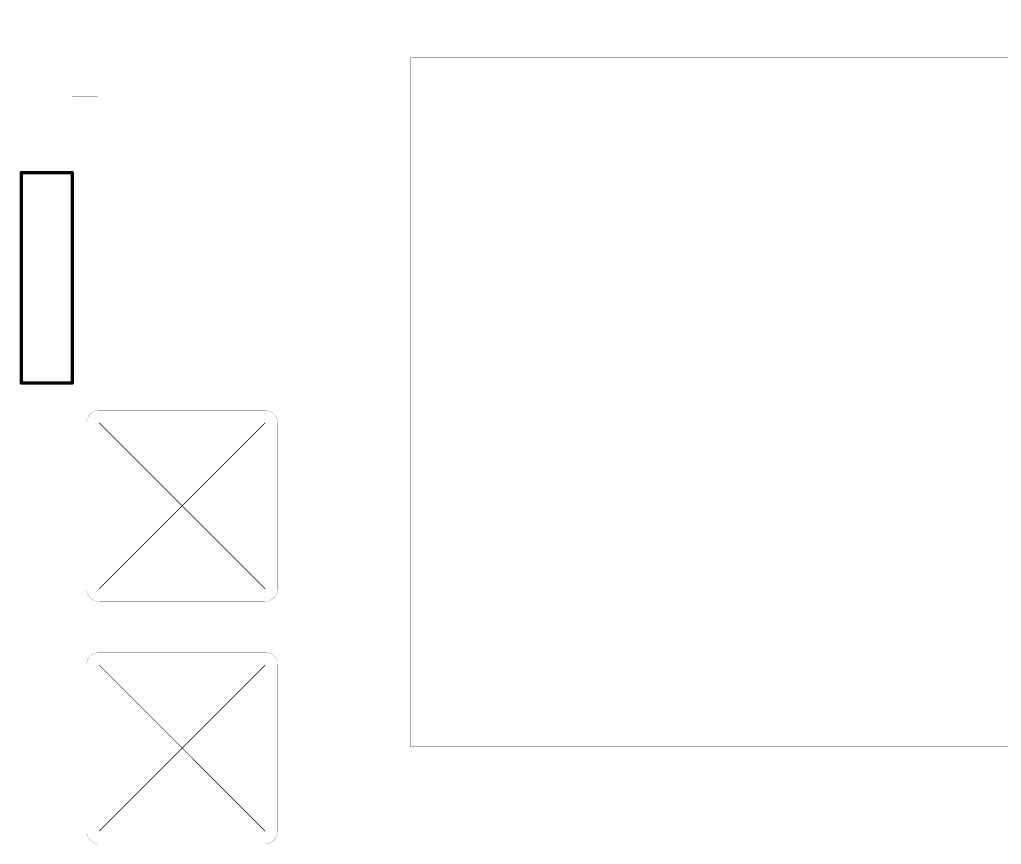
# Model space of a CAD drawing. Header units: millimetres. Extents: x 0 to 151, y 0 to 123.
# Drawn here: x -0.1 to 76.9, y 58.3 to 123 of the extents above; entities that cross this region are included whole.
import ezdxf

# ---------------------------------------------------------------- set-up
doc = ezdxf.new("R2010")
doc.units = ezdxf.units.MM
doc.layers.add('Mechanical2', color=216, linetype='Continuous')
doc.layers.add('Mechanical3', color=76, linetype='Continuous')

msp = doc.modelspace()

# ---------------------------------------------------------------- linework, layer by layer
at = {"layer": 'Mechanical2'}
for points, const_width in [([(30.5, 66), (30.5, 120)], 0.0127), ([(30.5, 120), (102, 120)], 0.0127), ([(4, 117), (6, 117)], 0.0127), ([(6, 115), (6, 117)], 0.0127), ([(0, 111), (4, 111)], 0.254), ([(0, 94.5), (0, 111)], 0.254), ([(4, 94.5), (4, 111)], 0.254), ([(0.006, 30.029), (0.006, 100.006)], 0.0127), ([(0, 94.5), (4, 94.5)], 0.254), ([(6.124, 92.375), (19.124, 92.375)], 0.0127), ([(5.124, 78.375), (5.124, 91.375)], 0.0127), ([(6.124, 91.375), (19.124, 78.375)], 0.052), ([(6.124, 78.375), (19.124, 91.375)], 0.052), ([(20.124, 78.375), (20.124, 91.375)], 0.0127), ([(6.124, 77.375), (19.124, 77.375)], 0.0127), ([(6.124, 73.375), (19.124, 73.375)], 0.0127), ([(5.124, 59.375), (5.124, 72.375)], 0.0127), ([(6.124, 72.375), (19.124, 59.375)], 0.052), ([(6.124, 59.375), (19.124, 72.375)], 0.052), ([(20.124, 59.375), (20.124, 72.375)], 0.0127), ([(30.5, 66), (102, 66)], 0.0127), ([(6.124, 58.375), (19.124, 58.375)], 0.0127)]:
    msp.add_lwpolyline(points, dxfattribs=dict(at, const_width=const_width))
for points, const_width in [([(30.497, 120, 1), (30.503, 120, 1)], 0.00635), ([(30.497, 120, 1), (30.503, 120, 1)], 0.00635), ([(3.997, 117, 1), (4.003, 117, 1)], 0.00635), ([(5.997, 117, 1), (6.003, 117, 1)], 0.00635), ([(5.997, 117, 1), (6.003, 117, 1)], 0.00635), ([(5.997, 115, 1), (6.003, 115, 1)], 0.00635), ([(-0.064, 111, 1), (0.064, 111, 1)], 0.127), ([(-0.064, 111, 1), (0.064, 111, 1)], 0.127), ([(3.936, 111, 1), (4.063, 111, 1)], 0.127), ([(3.936, 111, 1), (4.063, 111, 1)], 0.127), ([(0.003, 100.006, 1), (0.01, 100.006, 1)], 0.00635), ([(-0.064, 94.5, 1), (0.064, 94.5, 1)], 0.127), ([(-0.064, 94.5, 1), (0.064, 94.5, 1)], 0.127), ([(3.936, 94.5, 1), (4.063, 94.5, 1)], 0.127), ([(3.936, 94.5, 1), (4.063, 94.5, 1)], 0.127), ([(6.121, 92.375, 1), (6.127, 92.375, 1)], 0.00635), ([(6.121, 92.375, 1), (6.127, 92.375, 1)], 0.00635), ([(19.121, 92.375, 1), (19.127, 92.375, 1)], 0.00635), ([(19.121, 92.375, 1), (19.127, 92.375, 1)], 0.00635), ([(5.121, 91.375, 1), (5.127, 91.375, 1)], 0.00635), ([(5.121, 91.375, 1), (5.127, 91.375, 1)], 0.00635), ([(6.111, 91.375, 1), (6.137, 91.375, 1)], 0.026), ([(19.111, 91.375, 1), (19.137, 91.375, 1)], 0.026), ([(20.121, 91.375, 1), (20.127, 91.375, 1)], 0.00635), ([(20.121, 91.375, 1), (20.127, 91.375, 1)], 0.00635), ([(5.121, 78.375, 1), (5.127, 78.375, 1)], 0.00635), ([(5.121, 78.375, 1), (5.127, 78.375, 1)], 0.00635), ([(6.111, 78.375, 1), (6.137, 78.375, 1)], 0.026), ([(19.111, 78.375, 1), (19.137, 78.375, 1)], 0.026), ([(20.121, 78.375, 1), (20.127, 78.375, 1)], 0.00635), ([(20.121, 78.375, 1), (20.127, 78.375, 1)], 0.00635), ([(6.121, 77.375, 1), (6.127, 77.375, 1)], 0.00635), ([(6.121, 77.375, 1), (6.127, 77.375, 1)], 0.00635), ([(19.121, 77.375, 1), (19.127, 77.375, 1)], 0.00635), ([(19.121, 77.375, 1), (19.127, 77.375, 1)], 0.00635), ([(6.121, 73.375, 1), (6.127, 73.375, 1)], 0.00635), ([(6.121, 73.375, 1), (6.127, 73.375, 1)], 0.00635), ([(19.121, 73.375, 1), (19.127, 73.375, 1)], 0.00635), ([(19.121, 73.375, 1), (19.127, 73.375, 1)], 0.00635), ([(5.121, 72.375, 1), (5.127, 72.375, 1)], 0.00635), ([(5.121, 72.375, 1), (5.127, 72.375, 1)], 0.00635), ([(6.111, 72.375, 1), (6.137, 72.375, 1)], 0.026), ([(19.111, 72.375, 1), (19.137, 72.375, 1)], 0.026), ([(20.121, 72.375, 1), (20.127, 72.375, 1)], 0.00635), ([(20.121, 72.375, 1), (20.127, 72.375, 1)], 0.00635), ([(30.497, 66, 1), (30.503, 66, 1)], 0.00635), ([(30.497, 66, 1), (30.503, 66, 1)], 0.00635), ([(5.121, 59.375, 1), (5.127, 59.375, 1)], 0.00635), ([(5.121, 59.375, 1), (5.127, 59.375, 1)], 0.00635), ([(6.111, 59.375, 1), (6.137, 59.375, 1)], 0.026), ([(19.111, 59.375, 1), (19.137, 59.375, 1)], 0.026), ([(20.121, 59.375, 1), (20.127, 59.375, 1)], 0.00635), ([(20.121, 59.375, 1), (20.127, 59.375, 1)], 0.00635), ([(6.121, 58.375, 1), (6.127, 58.375, 1)], 0.00635), ([(6.121, 58.375, 1), (6.127, 58.375, 1)], 0.00635), ([(19.121, 58.375, 1), (19.127, 58.375, 1)], 0.00635), ([(19.121, 58.375, 1), (19.127, 58.375, 1)], 0.00635)]:
    msp.add_lwpolyline(points, format="xyb", close=True, dxfattribs=dict(at, const_width=const_width))
at = {"layer": 'Mechanical2', "const_width": 0.0127}
for points in [[(5.124, 91.375, -0.414214), (6.124, 92.375)], [(19.124, 92.375, -0.414214), (20.124, 91.375)], [(6.124, 77.375, -0.414214), (5.124, 78.375)], [(20.124, 78.375, -0.414214), (19.124, 77.375)], [(5.124, 72.375, -0.414214), (6.124, 73.375)], [(19.124, 73.375, -0.414214), (20.124, 72.375)], [(6.124, 58.375, -0.414214), (5.124, 59.375)], [(20.124, 59.375, -0.414214), (19.124, 58.375)]]:
    msp.add_lwpolyline(points, format="xyb", dxfattribs=at)
at = {"layer": 'Mechanical3', "const_width": 0.0127}
for points in [[(0.006, 122.994), (75.624, 122.994)], [(0.006, 100.006), (0.006, 122.994)], [(75.624, 122.994), (151.242, 122.994)], [(0.006, 30.029), (0.006, 100.006)]]:
    msp.add_lwpolyline(points, dxfattribs=at)
at = {"layer": 'Mechanical3', "const_width": 0.00635}
for points in [[(0.003, 122.994, 1), (0.01, 122.994, 1)], [(0.003, 122.994, 1), (0.01, 122.994, 1)], [(75.621, 122.994, 1), (75.628, 122.994, 1)], [(75.621, 122.994, 1), (75.628, 122.994, 1)], [(0.003, 100.006, 1), (0.01, 100.006, 1)], [(0.003, 100.006, 1), (0.01, 100.006, 1)]]:
    msp.add_lwpolyline(points, format="xyb", close=True, dxfattribs=at)

doc.saveas('drawing.dxf')
